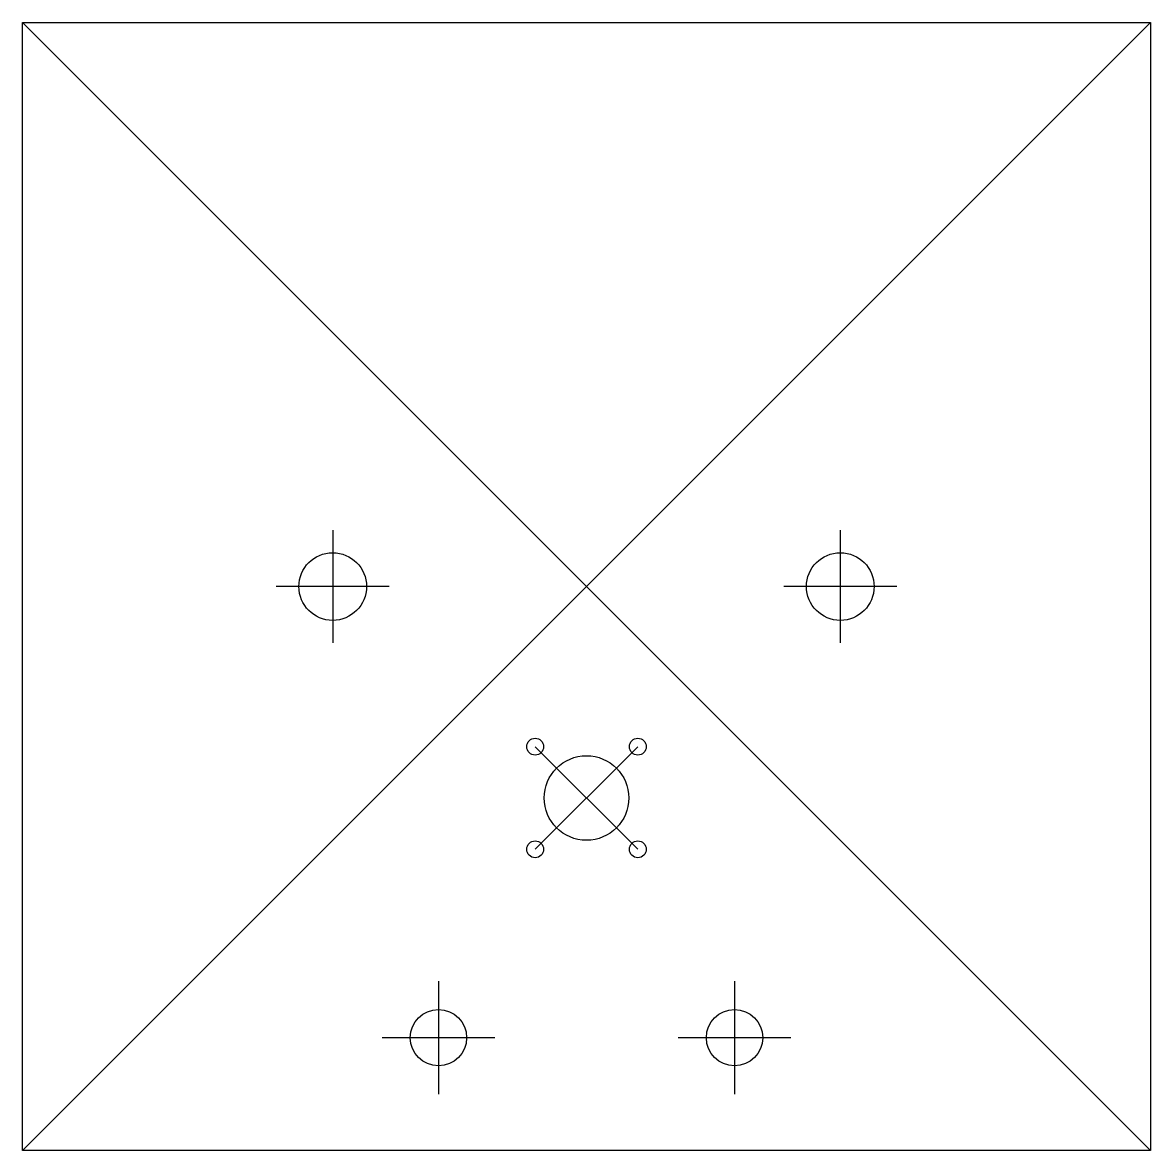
# Model space of a CAD drawing. Header units: millimetres. Extents: x 0 to 200, y 0 to 200.
import ezdxf

# ---------------------------------------------------------------- set-up
doc = ezdxf.new("R2010")
doc.units = ezdxf.units.MM

msp = doc.modelspace()

# ---------------------------------------------------------------- linework, layer by layer
for p, q in [((0, 200), (200, 0)), ((200, 200), (0, 0)), ((55, 110), (55, 90)), ((145, 110), (145, 90)), ((90.9, 71.6), (109.1, 53.4)), ((109.1, 71.6), (90.9, 53.4)), ((73.75, 30), (73.75, 10)), ((126.25, 30), (126.25, 10))]:
    msp.add_line(p, q)
msp.add_lwpolyline([(0, 200), (200, 200), (200, 0), (0, 0)], close=True)
for points in [[(65, 100), (45, 100)], [(155, 100), (135, 100)], [(83.75, 20), (63.75, 20)], [(136.25, 20), (116.25, 20)]]:
    msp.add_lwpolyline(points)
for centre, radius in [((55, 100), 6), ((145, 100), 6), ((90.9, 71.6), 1.5), ((109.1, 71.6), 1.5), ((100, 62.5), 7.5), ((90.9, 53.4), 1.5), ((109.1, 53.4), 1.5), ((73.75, 20), 5), ((126.25, 20), 5)]:
    msp.add_circle(centre, radius)

doc.saveas('drawing.dxf')
